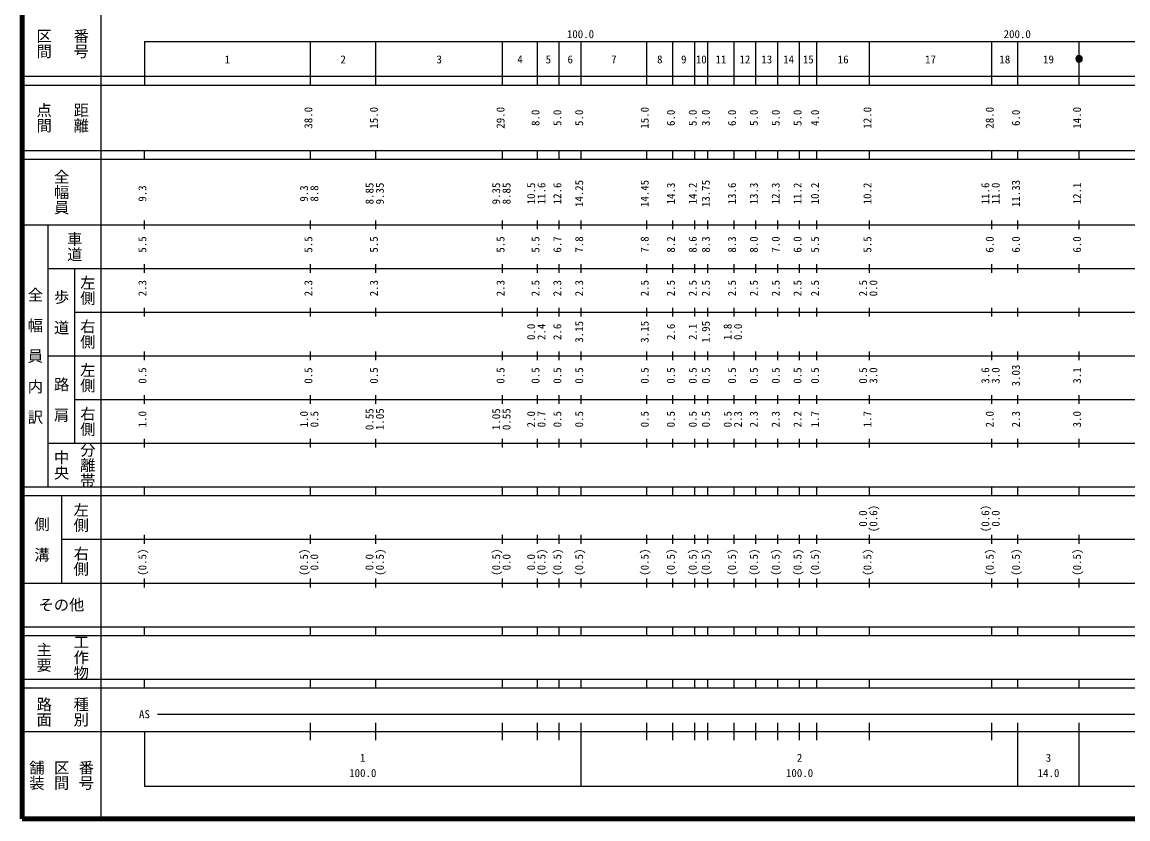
# Model space of a CAD drawing. Units: millimetres on the paper, enlarged 1000 times. Extents: x 40000 to 680000, y 20000 to 380000.
# Drawn here: x 40000 to 293181, y 20000 to 202409 of the extents above; entities that cross this region are included whole.
import ezdxf
from ezdxf.enums import TextEntityAlignment as Align

# ---------------------------------------------------------------- set-up
doc = ezdxf.new("R2010")
doc.units = ezdxf.units.MM
doc.header["$LTSCALE"] = 1000
doc.layers.add('M-TTL', color=2, linetype='Continuous', lineweight=140)
doc.layers.add('M-TTL-BAND', color=7, linetype='Continuous', lineweight=25)
doc.styles.add('@ＭＳ ゴシック', font='')
doc.styles.add('ＭＳ ゴシック', font='')
doc.styles.get('@ＭＳ ゴシック').set_extended_font_data('@MS Gothic')
doc.styles.get('ＭＳ ゴシック').set_extended_font_data('MS Gothic')

msp = doc.modelspace()

# ---------------------------------------------------------------- hatches: boundary and pattern name
at = {"layer": 'M-TTL-BAND'}
msp.add_hatch(color=256, dxfattribs=at).paths.add_polyline_path([(282750, 194000, 1), (281250, 194000, 1)])

# ---------------------------------------------------------------- linework, layer by layer
at = {"layer": 'M-TTL'}
for p, q in [((40000, 380000), (40000, 20000)), ((40000, 20000), (680000, 20000))]:
    msp.add_line(p, q, dxfattribs=at)
at = {"layer": 'M-TTL-BAND'}
for p, q in [((58000, 370000), (58000, 20000)), ((68000, 198000), (579000, 198000)), ((68000, 198000), (68000, 188000)), ((106000, 188000), (106000, 198000)), ((121000, 188000), (121000, 198000)), ((150000, 188000), (150000, 198000)), ((158000, 188000), (158000, 198000)), ((163000, 188000), (163000, 198000)), ((168000, 188000), (168000, 198000)), ((183000, 188000), (183000, 198000)), ((189000, 188000), (189000, 198000)), ((194000, 188000), (194000, 198000)), ((197000, 188000), (197000, 198000)), ((203000, 188000), (203000, 198000)), ((208000, 188000), (208000, 198000)), ((213000, 188000), (213000, 198000)), ((218000, 188000), (218000, 198000)), ((222000, 188000), (222000, 198000)), ((234000, 188000), (234000, 198000)), ((262000, 188000), (262000, 198000)), ((268000, 188000), (268000, 198000)), ((282000, 188000), (282000, 198000)), ((40000, 190000), (579000, 190000)), ((40000, 188000), (579000, 188000)), ((40000, 173000), (579000, 173000)), ((68000, 171000), (68000, 173000)), ((106000, 171000), (106000, 173000)), ((121000, 171000), (121000, 173000)), ((150000, 171000), (150000, 173000)), ((158000, 171000), (158000, 173000)), ((163000, 171000), (163000, 173000)), ((168000, 171000), (168000, 173000)), ((183000, 171000), (183000, 173000)), ((189000, 171000), (189000, 173000)), ((194000, 171000), (194000, 173000)), ((197000, 171000), (197000, 173000)), ((203000, 171000), (203000, 173000)), ((208000, 171000), (208000, 173000)), ((213000, 171000), (213000, 173000)), ((218000, 171000), (218000, 173000)), ((222000, 171000), (222000, 173000)), ((234000, 171000), (234000, 173000)), ((262000, 171000), (262000, 173000)), ((268000, 171000), (268000, 173000)), ((282000, 171000), (282000, 173000)), ((40000, 171000), (579000, 171000)), ((68000, 155000), (68000, 157000)), ((106000, 155000), (106000, 157000)), ((121000, 155000), (121000, 157000)), ((150000, 155000), (150000, 157000)), ((158000, 155000), (158000, 157000)), ((163000, 155000), (163000, 157000)), ((168000, 155000), (168000, 157000)), ((183000, 155000), (183000, 157000)), ((189000, 155000), (189000, 157000)), ((194000, 155000), (194000, 157000)), ((197000, 155000), (197000, 157000)), ((203000, 155000), (203000, 157000)), ((208000, 155000), (208000, 157000)), ((213000, 155000), (213000, 157000)), ((218000, 155000), (218000, 157000)), ((222000, 155000), (222000, 157000)), ((234000, 155000), (234000, 157000)), ((262000, 155000), (262000, 157000)), ((268000, 155000), (268000, 157000)), ((282000, 155000), (282000, 157000)), ((40000, 156000), (579000, 156000)), ((46000, 96000), (46000, 156000)), ((68000, 145000), (68000, 147000)), ((106000, 145000), (106000, 147000)), ((121000, 145000), (121000, 147000)), ((150000, 145000), (150000, 147000)), ((158000, 145000), (158000, 147000)), ((163000, 145000), (163000, 147000)), ((168000, 145000), (168000, 147000)), ((183000, 145000), (183000, 147000)), ((189000, 145000), (189000, 147000)), ((194000, 145000), (194000, 147000)), ((197000, 145000), (197000, 147000)), ((203000, 145000), (203000, 147000)), ((208000, 145000), (208000, 147000)), ((213000, 145000), (213000, 147000)), ((218000, 145000), (218000, 147000)), ((222000, 145000), (222000, 147000)), ((234000, 145000), (234000, 147000)), ((262000, 145000), (262000, 147000)), ((268000, 145000), (268000, 147000)), ((282000, 145000), (282000, 147000)), ((46000, 146000), (579000, 146000)), ((52000, 146000), (52000, 106000)), ((68000, 135000), (68000, 137000)), ((106000, 135000), (106000, 137000)), ((121000, 135000), (121000, 137000)), ((150000, 135000), (150000, 137000)), ((158000, 135000), (158000, 137000)), ((163000, 135000), (163000, 137000)), ((168000, 135000), (168000, 137000)), ((183000, 135000), (183000, 137000)), ((189000, 135000), (189000, 137000)), ((194000, 135000), (194000, 137000)), ((197000, 135000), (197000, 137000)), ((203000, 135000), (203000, 137000)), ((208000, 135000), (208000, 137000)), ((213000, 135000), (213000, 137000)), ((218000, 135000), (218000, 137000)), ((222000, 135000), (222000, 137000)), ((234000, 135000), (234000, 137000)), ((262000, 135000), (262000, 137000)), ((268000, 135000), (268000, 137000)), ((282000, 135000), (282000, 137000)), ((52000, 136000), (579000, 136000)), ((68000, 125000), (68000, 127000)), ((106000, 125000), (106000, 127000)), ((121000, 125000), (121000, 127000)), ((150000, 125000), (150000, 127000)), ((158000, 125000), (158000, 127000)), ((163000, 125000), (163000, 127000)), ((168000, 125000), (168000, 127000)), ((183000, 125000), (183000, 127000)), ((189000, 125000), (189000, 127000)), ((194000, 125000), (194000, 127000)), ((197000, 125000), (197000, 127000)), ((203000, 125000), (203000, 127000)), ((208000, 125000), (208000, 127000)), ((213000, 125000), (213000, 127000)), ((218000, 125000), (218000, 127000)), ((222000, 125000), (222000, 127000)), ((234000, 125000), (234000, 127000)), ((262000, 125000), (262000, 127000)), ((268000, 125000), (268000, 127000)), ((282000, 125000), (282000, 127000)), ((46000, 126000), (579000, 126000)), ((68000, 115000), (68000, 117000)), ((106000, 115000), (106000, 117000)), ((121000, 115000), (121000, 117000)), ((150000, 115000), (150000, 117000)), ((158000, 115000), (158000, 117000)), ((163000, 115000), (163000, 117000)), ((168000, 115000), (168000, 117000)), ((183000, 115000), (183000, 117000)), ((189000, 115000), (189000, 117000)), ((194000, 115000), (194000, 117000)), ((197000, 115000), (197000, 117000)), ((203000, 115000), (203000, 117000)), ((208000, 115000), (208000, 117000)), ((213000, 115000), (213000, 117000)), ((218000, 115000), (218000, 117000)), ((222000, 115000), (222000, 117000)), ((234000, 115000), (234000, 117000)), ((262000, 115000), (262000, 117000)), ((268000, 115000), (268000, 117000)), ((282000, 115000), (282000, 117000)), ((52000, 116000), (579000, 116000)), ((68000, 105000), (68000, 107000)), ((106000, 105000), (106000, 107000)), ((121000, 105000), (121000, 107000)), ((150000, 105000), (150000, 107000)), ((158000, 105000), (158000, 107000)), ((163000, 105000), (163000, 107000)), ((168000, 105000), (168000, 107000)), ((183000, 105000), (183000, 107000)), ((189000, 105000), (189000, 107000)), ((194000, 105000), (194000, 107000)), ((197000, 105000), (197000, 107000)), ((203000, 105000), (203000, 107000)), ((208000, 105000), (208000, 107000)), ((213000, 105000), (213000, 107000)), ((218000, 105000), (218000, 107000)), ((222000, 105000), (222000, 107000)), ((234000, 105000), (234000, 107000)), ((262000, 105000), (262000, 107000)), ((268000, 105000), (268000, 107000)), ((282000, 105000), (282000, 107000)), ((46000, 106000), (579000, 106000)), ((40000, 96000), (579000, 96000)), ((40000, 94000), (579000, 94000)), ((49000, 94000), (49000, 74000)), ((68000, 94000), (68000, 96000)), ((106000, 94000), (106000, 96000)), ((121000, 94000), (121000, 96000)), ((150000, 94000), (150000, 96000)), ((158000, 94000), (158000, 96000)), ((163000, 94000), (163000, 96000)), ((168000, 94000), (168000, 96000)), ((183000, 94000), (183000, 96000)), ((189000, 94000), (189000, 96000)), ((194000, 94000), (194000, 96000)), ((197000, 94000), (197000, 96000)), ((203000, 94000), (203000, 96000)), ((208000, 94000), (208000, 96000)), ((213000, 94000), (213000, 96000)), ((218000, 94000), (218000, 96000)), ((222000, 94000), (222000, 96000)), ((234000, 94000), (234000, 96000)), ((262000, 94000), (262000, 96000)), ((268000, 94000), (268000, 96000)), ((282000, 94000), (282000, 96000)), ((49000, 84000), (579000, 84000)), ((68000, 83000), (68000, 85000)), ((106000, 83000), (106000, 85000)), ((121000, 83000), (121000, 85000)), ((150000, 83000), (150000, 85000)), ((158000, 83000), (158000, 85000)), ((163000, 83000), (163000, 85000)), ((168000, 83000), (168000, 85000)), ((183000, 83000), (183000, 85000)), ((189000, 83000), (189000, 85000)), ((194000, 83000), (194000, 85000)), ((197000, 83000), (197000, 85000)), ((203000, 83000), (203000, 85000)), ((208000, 83000), (208000, 85000)), ((213000, 83000), (213000, 85000)), ((218000, 83000), (218000, 85000)), ((222000, 83000), (222000, 85000)), ((234000, 83000), (234000, 85000)), ((262000, 83000), (262000, 85000)), ((268000, 83000), (268000, 85000)), ((282000, 83000), (282000, 85000)), ((40000, 74000), (579000, 74000)), ((68000, 73000), (68000, 75000)), ((106000, 73000), (106000, 75000)), ((121000, 73000), (121000, 75000)), ((150000, 73000), (150000, 75000)), ((158000, 73000), (158000, 75000)), ((163000, 73000), (163000, 75000)), ((168000, 73000), (168000, 75000)), ((183000, 73000), (183000, 75000)), ((189000, 73000), (189000, 75000)), ((194000, 73000), (194000, 75000)), ((197000, 73000), (197000, 75000)), ((203000, 73000), (203000, 75000)), ((208000, 73000), (208000, 75000)), ((213000, 73000), (213000, 75000)), ((218000, 73000), (218000, 75000)), ((222000, 73000), (222000, 75000)), ((234000, 73000), (234000, 75000)), ((262000, 73000), (262000, 75000)), ((268000, 73000), (268000, 75000)), ((282000, 73000), (282000, 75000)), ((40000, 64000), (579000, 64000)), ((68000, 62000), (68000, 64000)), ((106000, 62000), (106000, 64000)), ((121000, 62000), (121000, 64000)), ((150000, 62000), (150000, 64000)), ((158000, 62000), (158000, 64000)), ((163000, 62000), (163000, 64000)), ((168000, 62000), (168000, 64000)), ((183000, 62000), (183000, 64000)), ((189000, 62000), (189000, 64000)), ((194000, 62000), (194000, 64000)), ((197000, 62000), (197000, 64000)), ((203000, 62000), (203000, 64000)), ((208000, 62000), (208000, 64000)), ((213000, 62000), (213000, 64000)), ((218000, 62000), (218000, 64000)), ((222000, 62000), (222000, 64000)), ((234000, 62000), (234000, 64000)), ((262000, 62000), (262000, 64000)), ((268000, 62000), (268000, 64000)), ((282000, 62000), (282000, 64000)), ((40000, 62000), (579000, 62000)), ((40000, 52000), (579000, 52000)), ((68000, 50000), (68000, 52000)), ((106000, 50000), (106000, 52000)), ((121000, 50000), (121000, 52000)), ((150000, 50000), (150000, 52000)), ((158000, 50000), (158000, 52000)), ((163000, 50000), (163000, 52000)), ((168000, 50000), (168000, 52000)), ((183000, 50000), (183000, 52000)), ((189000, 50000), (189000, 52000)), ((194000, 50000), (194000, 52000)), ((197000, 50000), (197000, 52000)), ((203000, 50000), (203000, 52000)), ((208000, 50000), (208000, 52000)), ((213000, 50000), (213000, 52000)), ((218000, 50000), (218000, 52000)), ((222000, 50000), (222000, 52000)), ((234000, 50000), (234000, 52000)), ((262000, 50000), (262000, 52000)), ((268000, 50000), (268000, 52000)), ((282000, 50000), (282000, 52000)), ((40000, 50000), (579000, 50000)), ((71000, 44000), (565000, 44000)), ((106000, 38000), (106000, 42000)), ((121000, 38000), (121000, 42000)), ((150000, 38000), (150000, 42000)), ((158000, 38000), (158000, 42000)), ((163000, 38000), (163000, 42000)), ((168000, 27500), (168000, 42000)), ((183000, 38000), (183000, 42000)), ((189000, 38000), (189000, 42000)), ((194000, 38000), (194000, 42000)), ((197000, 38000), (197000, 42000)), ((203000, 38000), (203000, 42000)), ((208000, 38000), (208000, 42000)), ((213000, 38000), (213000, 42000)), ((218000, 38000), (218000, 42000)), ((222000, 38000), (222000, 42000)), ((234000, 38000), (234000, 42000)), ((262000, 38000), (262000, 42000)), ((268000, 27500), (268000, 42000)), ((282000, 27500), (282000, 42000)), ((40000, 40000), (579000, 40000)), ((68000, 40000), (68000, 27500)), ((68000, 27500), (579000, 27500))]:
    msp.add_line(p, q, dxfattribs=at)
msp.add_lwpolyline([(282750, 194000, 1), (281250, 194000, 1)], format="xyb", close=True, dxfattribs=at)

# ---------------------------------------------------------------- texts
at = {"layer": 'M-TTL-BAND', "style": '@ＭＳ ゴシック'}
for s, p in [('区間', (45000, 197500)), ('番号', (53500, 197500)), ('点間', (45000, 180500)), ('距離', (53500, 180500)), ('全幅員', (49000, 163500)), ('車道', (52000, 151000)), ('左側', (55000, 141000)), ('全\u3000幅\u3000員\u3000内\u3000訳', (43000, 126000)), ('歩\u3000道', (49000, 136000)), ('右側', (55000, 131000)), ('左側', (55000, 121000)), ('路\u3000肩', (49000, 116000)), ('右側', (55000, 111000)), ('中央', (49000, 101000)), ('分離帯', (55000, 101000)), ('左側', (53500, 89000)), ('側\u3000溝', (44500, 84000)), ('右側', (53500, 79000)), ('工作物', (53500, 57000)), ('主要', (45000, 57000)), ('路面', (45000, 44500)), ('種別', (53500, 44500)), ('舗装', (43333, 30000)), ('区間', (49000, 30000)), ('番号', (54667, 30000))]:
    msp.add_text(s, height=2566, rotation=270, dxfattribs=at).set_placement(p, align=Align.MIDDLE_CENTER)
at = {"layer": 'M-TTL-BAND', "style": 'ＭＳ ゴシック'}
for s, p in [('100.0', (167844, 198195)), ('200.0', (267844, 198195)), ('1', (87000, 192405)), ('2', (113500, 192405)), ('3', (135500, 192405)), ('4', (154000, 192405)), ('5', (160500, 192405)), ('6', (165500, 192405)), ('7', (175500, 192405)), ('8', (186000, 192405)), ('9', (191500, 192405)), ('10', (195500, 192405)), ('11', (200000, 192405)), ('12', (205500, 192405)), ('13', (210500, 192405)), ('14', (215500, 192405)), ('15', (220000, 192405)), ('16', (228000, 192405)), ('17', (248000, 192405)), ('18', (265000, 192405)), ('19', (275000, 192405)), ('AS', (68000, 42500)), ('1', (118000, 32523)), ('2', (218000, 32523)), ('3', (275000, 32523)), ('100.0', (118000, 29033)), ('100.0', (218000, 29033)), ('14.0', (275000, 29033))]:
    msp.add_text(s, height=1833, dxfattribs=at).set_placement(p, align=Align.BOTTOM_CENTER)
for s, p in [('38.0', (107000, 180500)), ('15.0', (122000, 180500)), ('29.0', (151000, 180500)), ('15.0', (184000, 180500)), ('12.0', (235000, 180500)), ('28.0', (263000, 180500)), ('14.0', (283000, 180500)), ('8.0', (159000, 180500)), ('5.0', (164000, 180500)), ('5.0', (169000, 180500)), ('6.0', (190000, 180500)), ('5.0', (195000, 180500)), ('3.0', (198000, 180500)), ('6.0', (204000, 180500)), ('5.0', (209000, 180500)), ('5.0', (214000, 180500)), ('5.0', (219000, 180500)), ('4.0', (223000, 180500)), ('6.0', (269000, 180500)), ('9.3', (69000, 163174)), ('9.3', (106000, 163174)), ('8.8', (108370, 163174)), ('8.85', (121000, 163174)), ('9.35', (123370, 163174)), ('9.35', (150000, 163174)), ('8.85', (152370, 163174)), ('10.5', (158000, 163174)), ('11.6', (160370, 163174)), ('12.6', (164000, 163174)), ('14.25', (169000, 163174)), ('14.45', (184000, 163174)), ('14.3', (190000, 163174)), ('14.2', (195000, 163174)), ('13.75', (198000, 163174)), ('13.6', (204000, 163174)), ('13.3', (209000, 163174)), ('12.3', (214000, 163174)), ('11.2', (219000, 163174)), ('10.2', (223000, 163174)), ('10.2', (235000, 163174)), ('11.6', (262000, 163174)), ('11.0', (264370, 163174)), ('11.33', (269000, 163174)), ('12.1', (283000, 163174)), ('5.5', (69000, 151500)), ('5.5', (107000, 151500)), ('5.5', (122000, 151500)), ('5.5', (151000, 151500)), ('5.5', (159000, 151500)), ('6.7', (164000, 151500)), ('7.8', (169000, 151500)), ('7.8', (184000, 151500)), ('8.2', (190000, 151500)), ('8.6', (195000, 151500)), ('8.3', (198000, 151500)), ('8.3', (204000, 151500)), ('8.0', (209000, 151500)), ('7.0', (214000, 151500)), ('6.0', (219000, 151500)), ('5.5', (223000, 151500)), ('5.5', (235000, 151500)), ('6.0', (263000, 151500)), ('6.0', (269000, 151500)), ('6.0', (283000, 151500)), ('2.3', (69000, 141500)), ('2.3', (107000, 141500)), ('2.3', (122000, 141500)), ('2.3', (151000, 141500)), ('2.5', (159000, 141500)), ('2.3', (164000, 141500)), ('2.3', (169000, 141500)), ('2.5', (184000, 141500)), ('2.5', (190000, 141500)), ('2.5', (195000, 141500)), ('2.5', (198000, 141500)), ('2.5', (204000, 141500)), ('2.5', (209000, 141500)), ('2.5', (214000, 141500)), ('2.5', (219000, 141500)), ('2.5', (223000, 141500)), ('2.5', (234000, 141500)), ('0.0', (236370, 141500)), ('0.0', (158000, 131500)), ('2.4', (160370, 131500)), ('2.6', (164000, 131500)), ('3.15', (169000, 131500)), ('3.15', (184000, 131500)), ('2.6', (190000, 131500)), ('2.1', (195000, 131500)), ('1.95', (198000, 131500)), ('1.8', (203000, 131500)), ('0.0', (205370, 131500)), ('0.5', (69000, 121500)), ('0.5', (107000, 121500)), ('0.5', (122000, 121500)), ('0.5', (151000, 121500)), ('0.5', (159000, 121500)), ('0.5', (164000, 121500)), ('0.5', (169000, 121500)), ('0.5', (184000, 121500)), ('0.5', (190000, 121500)), ('0.5', (195000, 121500)), ('0.5', (198000, 121500)), ('0.5', (204000, 121500)), ('0.5', (209000, 121500)), ('0.5', (214000, 121500)), ('0.5', (219000, 121500)), ('0.5', (223000, 121500)), ('0.5', (234000, 121500)), ('3.0', (236370, 121500)), ('3.6', (262000, 121500)), ('3.0', (264370, 121500)), ('3.03', (269000, 121500)), ('3.1', (283000, 121500)), ('1.0', (69000, 111500)), ('1.0', (106000, 111500)), ('0.5', (108370, 111500)), ('0.55', (121000, 111500)), ('1.05', (123370, 111500)), ('1.05', (150000, 111500)), ('0.55', (152370, 111500)), ('2.0', (158000, 111500)), ('0.7', (160370, 111500)), ('0.5', (164000, 111500)), ('0.5', (169000, 111500)), ('0.5', (184000, 111500)), ('0.5', (190000, 111500)), ('0.5', (195000, 111500)), ('0.5', (198000, 111500)), ('0.5', (203000, 111500)), ('2.3', (205370, 111500)), ('2.3', (209000, 111500)), ('2.3', (214000, 111500)), ('2.2', (219000, 111500)), ('1.7', (223000, 111500)), ('1.7', (235000, 111500)), ('2.0', (263000, 111500)), ('2.3', (269000, 111500)), ('3.0', (283000, 111500)), ('(0.6)', (236370, 88764)), ('(0.6)', (262000, 88764)), ('0.0', (234000, 88764)), ('0.0', (264370, 88764)), ('(0.5)', (69000, 78764)), ('(0.5)', (106000, 78764)), ('(0.5)', (123370, 78764)), ('(0.5)', (150000, 78764)), ('(0.5)', (160370, 78764)), ('(0.5)', (164000, 78764)), ('(0.5)', (169000, 78764)), ('(0.5)', (184000, 78764)), ('(0.5)', (190000, 78764)), ('(0.5)', (195000, 78764)), ('(0.5)', (198000, 78764)), ('(0.5)', (204000, 78764)), ('(0.5)', (209000, 78764)), ('(0.5)', (214000, 78764)), ('(0.5)', (219000, 78764)), ('(0.5)', (223000, 78764)), ('(0.5)', (235000, 78764)), ('(0.5)', (263000, 78764)), ('(0.5)', (269000, 78764)), ('(0.5)', (283000, 78764)), ('0.0', (108370, 78764)), ('0.0', (121000, 78764)), ('0.0', (152370, 78764)), ('0.0', (158000, 78764))]:
    msp.add_text(s, height=1833, rotation=90, dxfattribs=at).set_placement(p, align=Align.BOTTOM_CENTER)
msp.add_text('その他', height=2566, dxfattribs=at).set_placement((49000, 69000), align=Align.MIDDLE_CENTER)

doc.saveas('drawing.dxf')
